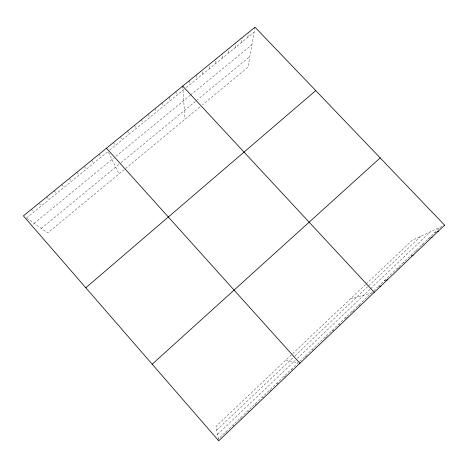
<?xml version="1.0" encoding="UTF-8"?>
<svg xmlns="http://www.w3.org/2000/svg" width="468" height="468" viewBox="0 0 468 468"><rect width="100%" height="100%" fill="white"/><g stroke="black" fill="none" stroke-linecap="round" stroke-linejoin="round"><path stroke-width="0.35" stroke-dasharray="2.34 1.75" d="M202.755 74.137L202.796 70.346M209.284 68.808L209.412 64.953M215.777 63.508L216.04 58.927M222.241 58.231L222.61 53.574M228.676 52.978L229.15 48.245M235.082 47.748L235.656 42.945M241.453 42.547L242.131 37.668M247.8 37.37L248.578 32.415M254.996 27.185L247.958 67.205L202.445 104.861M218.708 440.815L218.369 438.966L298.151 362.864L285.977 359.986M299.725 361.36L377.723 286.96M378.214 286.492L440.493 227.085M216.737 430.127L294.331 356.4M294.852 355.908L367.672 286.726M368.655 285.784L420.673 236.363M217.526 434.403L295.273 360.395M297.285 358.482L370.018 289.247M370.527 288.756L430.308 231.853M365.555 284.509L216.035 426.325L218.369 438.966M366.07 284.023L412.068 240.394L441.669 226.535M199.807 107.043L47.689 232.912L27.004 218.416M41.283 228.425L120.481 163.162M121.013 162.724L195.408 101.416M196.513 100.509L249.83 56.569M34.1 223.388L113.648 158.137M115.871 156.312L190.049 95.46M190.575 95.033L251.913 44.712M26.477 218.047L108.044 151.456L119.012 173.897M109.658 150.146L184.099 89.37M186.305 87.569L254.112 32.21M434.357 232.941L437.217 231.637M428.185 238.826L429.489 238.247M421.984 244.741L423.259 244.197M415.754 250.684L416.994 250.169M403.205 262.659L404.375 262.209M397.566 268.439L399.613 267.702M384.14 280.841L386.071 280.221M350.544 298.748L371.276 293.114M358.277 305.51L360.372 305.054M351.731 311.752L354.416 311.261M345.15 318.029L347.724 317.643M338.54 324.336L340.388 324.131M331.894 330.677L334.246 330.519M325.213 337.048L326.892 337.013M311.752 349.888L313.759 350.076M304.966 356.359L306.856 356.663M291.09 369.597L292.74 370.141M283.994 376.371L285.515 377.038M276.857 383.175L278.255 383.971M269.679 390.019L270.954 390.938M31.151 209.576L34.088 211.84M38.862 203.293L41.652 205.663M262.466 396.899L263.613 397.946M46.525 197.046L49.181 199.514M54.153 190.833L56.675 193.401M61.747 184.649L64.122 187.317M255.218 403.814L256.23 404.995M69.293 178.495L71.54 181.262M76.805 172.376L78.916 175.243M247.929 410.769L248.806 412.08M84.275 166.292L86.252 169.252M91.71 160.231L93.553 163.291M99.105 154.206L100.819 157.359M240.599 417.76L241.348 419.205M113.566 142.424L115.023 145.759M120.633 136.668L121.972 140.09M233.228 424.792L233.842 426.366M127.665 130.935L128.881 134.445M134.667 125.231L135.761 128.829M225.816 431.859L226.296 433.567M141.628 119.556L142.605 123.242M148.561 113.911L149.421 117.679M155.458 108.289L156.201 112.144M162.32 102.697L162.946 106.64M169.147 97.133L169.662 101.158M175.945 91.599L176.342 95.7M182.707 86.089L184.977 119.311M189.441 80.601L189.616 84.866M196.139 75.143L196.203 79.49"/><path stroke-width="0.7" d="M152.188 364.203L380.18 157.903M85.814 287.767L315.742 90.617M437.217 231.637L438.364 231.116M430.794 237.674L432.099 237.095M411.308 255.937L413.115 255.218M386.071 280.221L387.358 279.811M379.589 286.404L380.835 286.036M182.707 86.089L374.277 292.295M106.458 148.216L299.924 363.285M444.6 225.161L218.708 440.815L23.4 215.888L254.996 27.185L444.6 225.161"/></g></svg>
